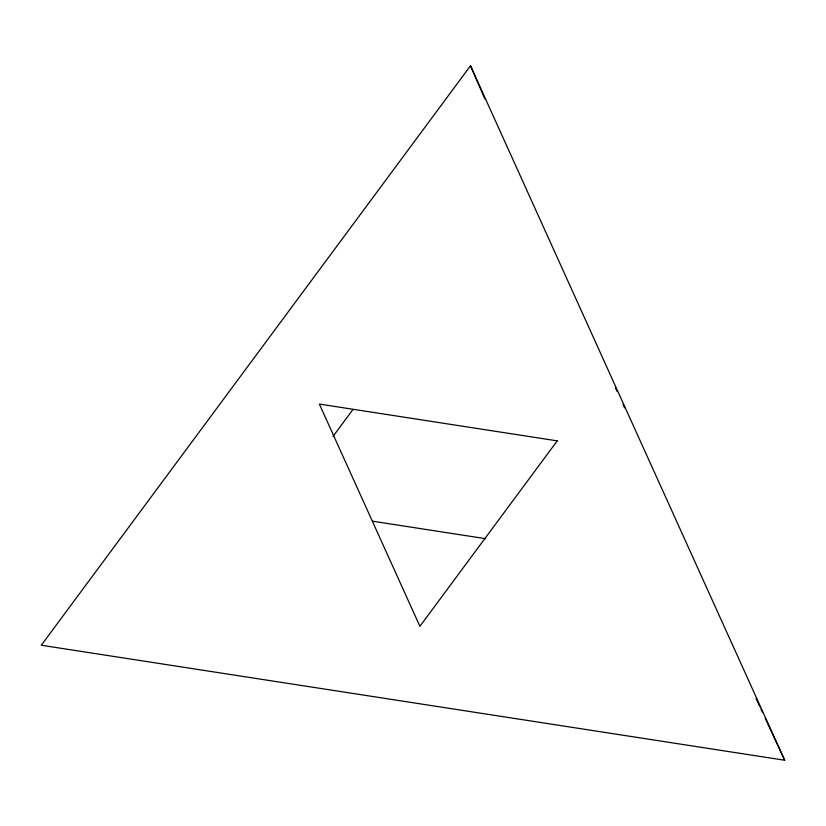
<?xml version="1.0" encoding="UTF-8"?>
<svg xmlns="http://www.w3.org/2000/svg" width="826" height="826" viewBox="0 0 826 826"><rect width="100%" height="100%" fill="white"/><g stroke="black" fill="none" stroke-linecap="round" stroke-linejoin="round"><path stroke-width="1.24" d="M470.5 65.76L41.3 645.24L784.7 760.24L470.5 65.76L484.81 98.769M333.023 436.417L352.97 409.49M372.505 521.185L485.719 538.707M615.525 388.034L617.146 391.524M756.027 698.455L759.817 706.622M760.891 708.956L762.522 712.446M765.227 718.279L784.7 760.24M623.062 404.348L624.59 407.879M557.24 440.867L419.897 626.304L319.352 404.069L557.24 440.867"/></g></svg>
